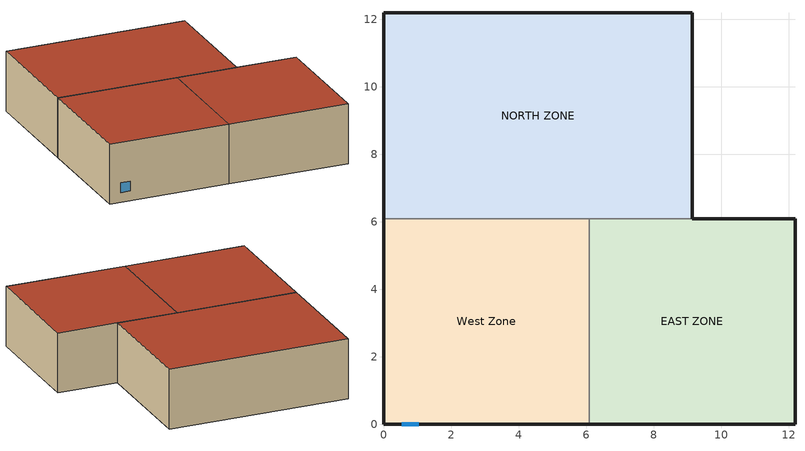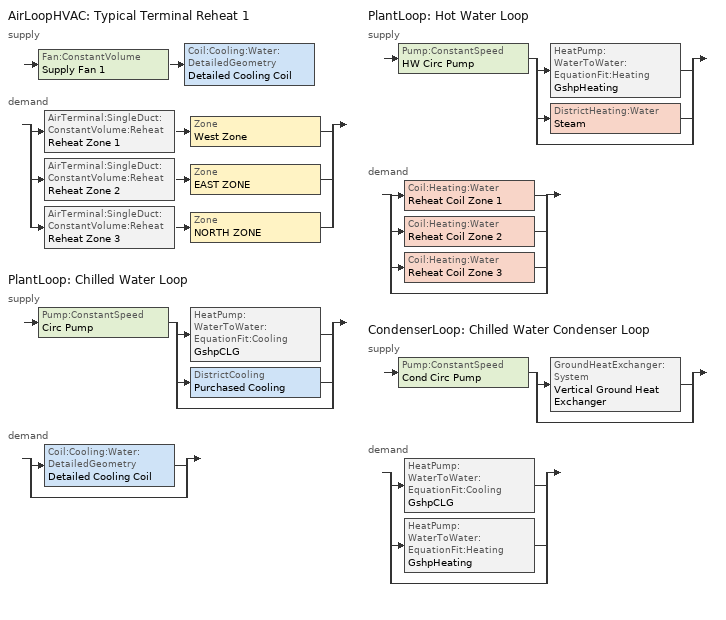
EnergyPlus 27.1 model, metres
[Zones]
West Zone
 floor adiabatic (FLOOR SLAB 8 IN): 0,0 0,6.1 6.1,6.1 6.1,0 z0
 wall outside (EXTWALL80): 0,6.1 0,0 6.1,0 z0:3.05
 wall to NORTH ZONE (PARTITION06): 6.1,6.1 0,6.1 z0:3.05
 wall to EAST ZONE (PARTITION06): 6.1,0 6.1,6.1 z0:3.05
 window (WIN-CON-LIGHT): 0.55,0 1.05,0 z0.5:1
 roof outside (ROOF34): 0,6.1 0,0 6.1,0 6.1,6.1 z3.05
EAST ZONE
 floor adiabatic (FLOOR SLAB 8 IN): 6.1,0 6.1,6.1 12.19,6.1 12.19,0 z0
 wall outside (EXTWALL80): 6.1,0 12.19,0 12.19,6.1 9.14,6.1 z0:3.05
 wall to NORTH ZONE (PARTITION06): 9.14,6.1 6.1,6.1 z0:3.05
 roof outside (ROOF34): 6.1,6.1 6.1,0 12.19,0 12.19,6.1 z3.05
NORTH ZONE
 floor adiabatic (FLOOR SLAB 8 IN): 0,6.1 0,12.19 9.14,12.19 9.14,6.1 z0
 wall outside (EXTWALL80): 9.14,6.1 9.14,12.19 0,12.19 0,6.1 z0:3.05
 roof outside (ROOF34): 0,12.19 0,6.1 9.14,6.1 9.14,12.19 z3.05
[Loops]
AirLoopHVAC 'Typical Terminal Reheat 1'
 supply: Fan:ConstantVolume 'Supply Fan 1' > Coil:Cooling:Water:DetailedGeometry 'Detailed Cooling Coil'
 demand: split
  | AirTerminal:SingleDuct:ConstantVolume:Reheat 'Reheat Zone 1' > Zone 'West Zone'
  | AirTerminal:SingleDuct:ConstantVolume:Reheat 'Reheat Zone 2' > Zone 'EAST ZONE'
  | AirTerminal:SingleDuct:ConstantVolume:Reheat 'Reheat Zone 3' > Zone 'NORTH ZONE'
PlantLoop 'Chilled Water Loop'
 supply: Pump:ConstantSpeed 'Circ Pump' > split
  | HeatPump:WaterToWater:EquationFit:Cooling 'GshpCLG'
  | DistrictCooling 'Purchased Cooling'
  | bypass
 demand: split
  | Coil:Cooling:Water:DetailedGeometry 'Detailed Cooling Coil'
  | bypass
PlantLoop 'Hot Water Loop'
 supply: Pump:ConstantSpeed 'HW Circ Pump' > split
  | HeatPump:WaterToWater:EquationFit:Heating 'GshpHeating'
  | DistrictHeating:Water 'Steam'
  | bypass
 demand: split
  | Coil:Heating:Water 'Reheat Coil Zone 1'
  | Coil:Heating:Water 'Reheat Coil Zone 2'
  | Coil:Heating:Water 'Reheat Coil Zone 3'
  | bypass
CondenserLoop 'Chilled Water Condenser Loop'
 supply: Pump:ConstantSpeed 'Cond Circ Pump' > split
  | GroundHeatExchanger:System 'Vertical Ground Heat Exchanger'
  | bypass
 demand: split
  | HeatPump:WaterToWater:EquationFit:Cooling 'GshpCLG'
  | HeatPump:WaterToWater:EquationFit:Heating 'GshpHeating'
  | bypass
[Building]
NONE: North Axis {deg}=0; Terrain=Suburbs; Loads Convergence Tolerance Value {W}=0.04; Temperature Convergence Tolerance Value {deltaC}=0.4; Solar Distribution=FullInteriorAndExterior; Maximum Number of Warmup Days=25; Minimum Number of Warmup Days=6
[Site:Location]
CHICAGO_IL_USA TMY2-94846: Latitude {deg}=41.78; Longitude {deg}=-87.75; Time Zone {hr}=-6; Elevation {m}=190
[SizingPeriod:DesignDay] Day of Month=21; Humidity Condition Type=Wetbulb; Barometric Pressure {Pa}=99063; Rain Indicator=No; Snow Indicator=No; Daylight Saving Time Indicator=No; Solar Model Indicator=ASHRAEClearSky
Name | Month | Day Type | Maximum Dry-Bulb Temperature {C} | Daily Dry-Bulb Temperature Range {deltaC} | Wetbulb or DewPoint at Maximum Dry-Bulb {C} | Wind Speed {m/s} | Wind Direction {deg} | Sky Clearness
CHICAGO_IL_USA Annual Heating 99% Design Conditions DB | 1 | WinterDesignDay | -17.3 | 0 | -17.3 | 4.9 | 270 | 0
CHICAGO_IL_USA Annual Cooling 1% Design Conditions DB/MCWB | 7 | SummerDesignDay | 31.5 | 10.7 | 23 | 5.3 | 230 | 1
[Site:GroundTemperature:Deep]
13.03, 13.03, 13.13, 13.3, 13.43, 13.52, 13.62, 13.77, 13.78, 13.55, 13.44, 13.2
[Site:GroundTemperature:Undisturbed:KusudaAchenbach]
Vertical Ground Heat Exchanger Ground Temps: 0.692626, 920, 2551.09, 13.375, 3.2, 8
[Material] Thermal Absorptance=0.9
Name | Roughness | Thickness {m} | Conductivity {W/m-K} | Density {kg/m3} | Specific Heat {J/kg-K} | Solar Absorptance | Visible Absorptance
A1 - 1 IN STUCCO | Smooth | 0.0253898 | 0.691831 | 1858.142 | 836.8 | 0.92 | 0.92
C4 - 4 IN COMMON BRICK | Rough | 0.101498 | 0.726422 | 1922.216 | 836.8 | 0.76 | 0.76
E1 - 3 / 4 IN PLASTER OR GYP BOARD | Smooth | 0.01905 | 0.726422 | 1601.846 | 836.8 | 0.92 | 0.92
C6 - 8 IN CLAY TILE | Smooth | 0.203302 | 0.570761 | 1121.292 | 836.8 | 0.82 | 0.82
C10 - 8 IN HW CONCRETE | MediumRough | 0.203302 | 1.729577 | 2242.585 | 836.8 | 0.65 | 0.65
E2 - 1 / 2 IN SLAG OR STONE | Rough | 0.0127102 | 1.435549 | 881.0155 | 1673.6 | 0.55 | 0.55
E3 - 3 / 8 IN FELT AND MEMBRANE | Rough | 0.00954024 | 0.190253 | 1121.292 | 1673.6 | 0.75 | 0.75
B5 - 1 IN DENSE INSULATION | VeryRough | 0.0253898 | 0.0432394 | 91.30524 | 836.8 | 0.5 | 0.5
C12 - 2 IN HW CONCRETE | MediumRough | 0.0509016 | 1.729577 | 2242.585 | 836.8 | 0.65 | 0.65
[WindowMaterial:Glazing]
WIN-LAY-GLASS-LIGHT: Optical Data Type=SpectralAverage; Thickness {m}=0.003; Solar Transmittance at Normal Incidence=0.9; Front Side Solar Reflectance at Normal Incidence=0.031; Back Side Solar Reflectance at Normal Incidence=0.031; Visible Transmittance at Normal Incidence=0.9; Front Side Visible Reflectance at Normal Incidence=0.05; Back Side Visible Reflectance at Normal Incidence=0.05; Infrared Transmittance at Normal Incidence=0; Front Side Infrared Hemispherical Emissivity=0.84; Back Side Infrared Hemispherical Emissivity=0.84; Conductivity {W/m-K}=0.9
[Construction]
EXTWALL80: A1 - 1 IN STUCCO, C4 - 4 IN COMMON BRICK, E1 - 3 / 4 IN PLASTER OR GYP BOARD
PARTITION06: E1 - 3 / 4 IN PLASTER OR GYP BOARD, C6 - 8 IN CLAY TILE, E1 - 3 / 4 IN PLASTER OR GYP BOARD
FLOOR SLAB 8 IN: C10 - 8 IN HW CONCRETE
ROOF34: E2 - 1 / 2 IN SLAG OR STONE, E3 - 3 / 8 IN FELT AND MEMBRANE, B5 - 1 IN DENSE INSULATION, C12 - 2 IN HW CONCRETE
WIN-CON-LIGHT: WIN-LAY-GLASS-LIGHT
[Zone] Type=1; Multiplier=1; Ceiling Height {m}=autocalculate; Volume {m3}=autocalculate
West Zone; EAST ZONE; NORTH ZONE
[Sizing:Zone] Zone Cooling Design Supply Air Temperature Input Method=SupplyAirTemperature; Zone Cooling Design Supply Air Temperature {C}=14; Zone Heating Design Supply Air Temperature Input Method=SupplyAirTemperature; Zone Heating Design Supply Air Temperature {C}=50; Zone Cooling Design Supply Air Humidity Ratio {kgWater/kgDryAir}=0.009; Zone Heating Design Supply Air Humidity Ratio {kgWater/kgDryAir}=0.009; Zone Heating Sizing Factor=0; Zone Cooling Sizing Factor=0; Cooling Design Air Flow Method=DesignDay; Cooling Design Air Flow Rate {m3/s}=0; Heating Design Air Flow Method=DesignDay; Heating Design Air Flow Rate {m3/s}=0; Account for Dedicated Outdoor Air System=No; Dedicated Outdoor Air System Control Strategy=NeutralSupplyAir; Dedicated Outdoor Air Low Setpoint Temperature for Design {C}=autosize; Dedicated Outdoor Air High Setpoint Temperature for Design {C}=autosize
Name | Design Specification Outdoor Air Object
West Zone | SZ DSOA West Zone
EAST ZONE | SZ DSOA EAST ZONE
NORTH ZONE | SZ DSOA NORTH ZONE
[DesignSpecification:OutdoorAir] Outdoor Air Method=flow/zone; Outdoor Air Flow per Person {m3/s-person}=0; Outdoor Air Flow per Zone Floor Area {m3/s-m2}=0; Outdoor Air Flow per Zone {m3/s}=0
SZ DSOA West Zone; SZ DSOA EAST ZONE; SZ DSOA NORTH ZONE
[People] Number of People Schedule=BLDG Sch   1; Number of People Calculation Method=people; Fraction Radiant=0.3; Activity Level Schedule=Activity Sch; Carbon Dioxide Generation Rate {m3/s-W}=3.82E-8; Mean Radiant Temperature Calculation Type=EnclosureAveraged; Work Efficiency Schedule=Work Eff Sch; Clothing Insulation Calculation Method=ClothingInsulationSchedule; Clothing Insulation Schedule=Clothing Sch; Air Velocity Schedule=Air Velo Sch; Thermal Comfort Model 1 Type=FANGER
Name | Zone or ZoneList or Space or SpaceList | Number of People
West Zone | West Zone | 2
EAST ZONE | EAST ZONE | 3
NORTH ZONE | NORTH ZONE | 4
[ElectricEquipment] Schedule=BLDG Sch   2; Design Level Calculation Method=EquipmentLevel; Fraction Latent=0; Fraction Radiant=0.3; Fraction Lost=0
Name | Zone or ZoneList or Space or SpaceList | Design Level {W}
West Zone ElecEq 1 | West Zone | 2928.751
EAST ZONE ElecEq 1 | EAST ZONE | 1464.375
NORTH ZONE ElecEq 1 | NORTH ZONE | 2928.751
[Lights] Schedule=BLDG Sch   3; Design Level Calculation Method=LightingLevel; Return Air Fraction=0; Fraction Radiant=0.2; Fraction Visible=0.2; Fraction Replaceable=0
Name | Zone or ZoneList or Space or SpaceList | Lighting Level {W}
EAST ZONE Lights 1 | EAST ZONE | 464.375
NORTH ZONE Lights 1 | NORTH ZONE | 878.6252
[AirLoopHVAC]
Typical Terminal Reheat 1: Design Supply Air Flow Rate {m3/s}=autosize
[Sizing:System]
Typical Terminal Reheat 1: Type of Load to Size On=sensible; Design Outdoor Air Flow Rate {m3/s}=autosize; Central Heating Maximum System Air Flow Ratio=0.3; Preheat Design Temperature {C}=7; Preheat Design Humidity Ratio {kgWater/kgDryAir}=0.008; Precool Design Temperature {C}=11; Precool Design Humidity Ratio {kgWater/kgDryAir}=0.008; Central Cooling Design Supply Air Temperature {C}=12.8; Central Heating Design Supply Air Temperature {C}=16.7; Type of Zone Sum to Use=noncoincident; 100% Outdoor Air in Cooling=no; 100% Outdoor Air in Heating=no; Central Cooling Design Supply Air Humidity Ratio {kgWater/kgDryAir}=0.008; Central Heating Design Supply Air Humidity Ratio {kgWater/kgDryAir}=0.008; Cooling Supply Air Flow Rate Method=DesignDay; Cooling Supply Air Flow Rate {m3/s}=0; Heating Supply Air Flow Rate Method=DesignDay; Heating Supply Air Flow Rate {m3/s}=0; Zone Maximum Outdoor Air Fraction=1; Cooling Design Capacity Method=CoolingDesignCapacity; Cooling Design Capacity {W}=autosize; Heating Design Capacity Method=HeatingDesignCapacity; Heating Design Capacity {W}=autosize; Central Cooling Capacity Control Method=VAV
[AvailabilityManager:Scheduled]
Reheat System 1 Avail: Schedule=FanAndCoilAvailSched
[PlantLoop] Fluid Type=Water; Maximum Loop Flow Rate {m3/s}=autosize; Minimum Loop Flow Rate {m3/s}=0; Load Distribution Scheme=Optimal; Plant Loop Demand Calculation Scheme=SingleSetpoint; Common Pipe Simulation=None; Pressure Simulation Type=None; Loop Circulation Time {minutes}=2
Name | Plant Equipment Operation Scheme | Maximum Loop Temperature {C} | Minimum Loop Temperature {C} | Plant Loop Volume {m3}
Chilled Water Loop | CW Loop Operation | 98 | 1 | autocalculate
Hot Water Loop | Hot Loop Operation | 100 | 10 | 0.3
[Sizing:Plant] Loop Design Temperature Difference {deltaC}=8
Name | Loop Type | Design Loop Exit Temperature {C}
Chilled Water Loop | cooling | 6.67
Hot Water Loop | Heating | 55
[SetpointManager:Scheduled] Control Variable=Temperature
Name | Schedule | Setpoint Node or NodeList
Chilled Water Loop Setpoint Manager | CW Loop Temp Schedule | Chilled Water Loop Setpoint Node List
Hot Water Loop Setpoint Manager | HW Loop Temp Schedule | Hot Water Loop Setpoint Node List
Supply Air Temp Manager | Seasonal Reset Supply Air Temp Sch | Supply Air Temp Nodes
[PlantEquipmentOperationSchemes]
Name | Control Scheme 1 | Control Scheme 1 Schedule | Control Scheme 2 | Control Scheme 2 Schedule
CW Loop Operation | Summer Cooling Operation | Summer On | Winter Cooling Operation | Winter On
Hot Loop Operation | Winter Heating Operation | winter on | Summer Heating Operation | summer on
[PlantEquipmentOperation:CoolingLoad] Load Range 1 Lower Limit {W}=0
Name | Load Range 1 Upper Limit {W} | Range 1 Equipment List
Summer Cooling Operation | 500000 | GSHP and Purchased Cooling
Winter Cooling Operation | 900000 | Purchased Cooling Only
[PlantEquipmentList]
GSHP and Purchased Cooling: GshpCLG, Purchased Cooling
Purchased Cooling Only: Purchased Cooling
Purchased Heating Plant: Steam
GSHP plant: GshpHeating, Steam
[DistrictCooling]
Purchased Cooling: Nominal Capacity {W}=autosize
[HeatPump:WaterToWater:EquationFit:Cooling]
GshpCLG: Reference Load Side Flow Rate {m3/s}=autosize; Reference Source Side Flow Rate {m3/s}=autosize; Reference Cooling Capacity {W}=autosize; Reference Cooling Power Consumption {W}=autosize; Cooling Capacity Curve=CoolCapCurve; Cooling Compressor Power Curve=CoolPowCurve; Reference Coefficient of Performance {W/W}=8; Sizing Factor=1; Companion Heating Heat Pump=GshpHeating
[Pump:ConstantSpeed] Design Pump Head {Pa}=5000; Motor Efficiency=0.87; Fraction of Motor Inefficiencies to Fluid Stream=0; Pump Control Type=CONTINUOUS
Name | Design Flow Rate {m3/s} | Design Power Consumption {W}
Circ Pump; HW Circ Pump | autosize | autosize
Cond Circ Pump | 0.0033 | 25
[DistrictHeating:Water]
Steam: Nominal Capacity {W}=autosize
[PlantEquipmentOperation:HeatingLoad] Load Range 1 Lower Limit {W}=0
Name | Load Range 1 Upper Limit {W} | Range 1 Equipment List | Load Range 2 Lower Limit {W} | Load Range 2 Upper Limit {W} | Range 2 Equipment List
Summer Heating Operation | 1000000 | Purchased Heating Plant
Winter Heating Operation | 45000 | GSHP plant | 45000 | 1000000 | Purchased Heating Plant
[HeatPump:WaterToWater:EquationFit:Heating]
GshpHeating: Reference Load Side Flow Rate {m3/s}=autosize; Reference Source Side Flow Rate {m3/s}=autosize; Reference Heating Capacity {W}=autosize; Reference Heating Power Consumption {W}=autosize; Heating Capacity Curve=HeatCapCurve; Heating Compressor Power Curve=HeatPowCurve; Reference Coefficient of Performance {W/W}=7.5; Sizing Factor=1; Companion Cooling Heat Pump=GshpCLG
[CondenserLoop]
Chilled Water Condenser Loop: Fluid Type=Water; Condenser Equipment Operation Scheme=Tower Loop Operation; Maximum Loop Temperature {C}=80; Minimum Loop Temperature {C}=10; Maximum Loop Flow Rate {m3/s}=0.0033; Minimum Loop Flow Rate {m3/s}=0; Condenser Loop Volume {m3}=5; Load Distribution Scheme=SequentialLoad; Pressure Simulation Type=None; Loop Circulation Time {minutes}=2
[SetpointManager:FollowGroundTemperature]
MyCondenserControl: Control Variable=Temperature; Offset Temperature Difference {deltaC}=0; Maximum Setpoint Temperature {C}=80; Minimum Setpoint Temperature {C}=10; Setpoint Node or NodeList=Condenser Supply Outlet Node
[CondenserEquipmentOperationSchemes]
Tower Loop Operation: Control Scheme 1=Year Round Tower Operation; Control Scheme 1 Schedule=ON
[PlantEquipmentOperation:Uncontrolled]
Year Round Tower Operation: Equipment List=All Towers
[CondenserEquipmentList]
All Towers: Vertical Ground Heat Exchanger
[GroundHeatExchanger:System]
Vertical Ground Heat Exchanger: Design Flow Rate {m3/s}=0.0033; Undisturbed Ground Temperature Model Type=Site:GroundTemperature:Undisturbed:KusudaAchenbach; Undisturbed Ground Temperature Model=Vertical Ground Heat Exchanger Ground Temps; Ground Thermal Conductivity {W/m-K}=0.692626; Ground Thermal Heat Capacity {J/m3-K}=2.347e+06; GHE:Vertical:ResponseFactors Object=Vertical Ground Heat Exchanger g-functions
[GroundHeatExchanger:Vertical:Properties]
Vertical Ground Heat Exchanger Props: Depth of Top of Borehole {m}=1; Borehole Length {m}=76.2; Borehole Diameter {m}=0.127016; Grout Thermal Conductivity {W/m-K}=0.692626; Grout Thermal Heat Capacity {J/m3-K}=3.90E+06; Pipe Thermal Conductivity {W/m-K}=0.391312; Pipe Thermal Heat Capacity {J/m3-K}=1.542e+06; Pipe Outer Diameter {m}=0.0266667; Pipe Thickness {m}=0.00241285; U-Tube Distance {m}=0.051225
[GroundHeatExchanger:ResponseFactors]
Vertical Ground Heat Exchanger g-functions: GHE:Vertical:Properties Object=Vertical Ground Heat Exchanger Props; Number of Boreholes=120; G-Function Reference Ratio=0.0005; g-Function Ln(T/Ts) Value 1=-15.2996; g-Function g Value 1=-0.348322; g-Function Ln(T/Ts) Value 2=-14.201; g-Function g Value 2=0.022208; g-Function Ln(T/Ts) Value 3=-13.2202; g-Function g Value 3=0.412345; g-Function Ln(T/Ts) Value 4=-12.2086; g-Function g Value 4=0.867498; g-Function Ln(T/Ts) Value 5=-11.1888; g-Function g Value 5=1.357839; g-Function Ln(T/Ts) Value 6=-10.1816; g-Function g Value 6=1.852024; g-Function Ln(T/Ts) Value 7=-9.1815; g-Function g Value 7=2.345656; g-Function Ln(T/Ts) Value 8=-8.6809; g-Function g Value 8=2.593958; g-Function Ln(T/Ts) Value 9=-8.5; g-Function g Value 9=2.679; g-Function Ln(T/Ts) Value 10=-7.8; g-Function g Value 10=3.023; g-Function Ln(T/Ts) Value 11=-7.2; g-Function g Value 11=3.32; g-Function Ln(T/Ts) Value 12=-6.5; g-Function g Value 12=3.681; g-Function Ln(T/Ts) Value 13=-5.9; g-Function g Value 13=4.071; g-Function Ln(T/Ts) Value 14=-5.2; g-Function g Value 14=4.828; g-Function Ln(T/Ts) Value 15=-4.5; g-Function g Value 15=6.253; g-Function Ln(T/Ts) Value 16=-3.963; g-Function g Value 16=7.894; g-Function Ln(T/Ts) Value 17=-3.27; g-Function g Value 17=11.82; g-Function Ln(T/Ts) Value 18=-2.864; g-Function g Value 18=15.117; g-Function Ln(T/Ts) Value 19=-2.577; g-Function g Value 19=18.006; g-Function Ln(T/Ts) Value 20=-2.171; g-Function g Value 20=22.887; g-Function Ln(T/Ts) Value 21=-1.884; g-Function g Value 21=26.924; g-Function Ln(T/Ts) Value 22=-1.191; g-Function g Value 22=38.004; g-Function Ln(T/Ts) Value 23=-0.497; g-Function g Value 23=49.919; g-Function Ln(T/Ts) Value 24=-0.274; g-Function g Value 24=53.407; g-Function Ln(T/Ts) Value 25=-0.051; g-Function g Value 25=56.632; g-Function Ln(T/Ts) Value 26=0.196; g-Function g Value 26=59.825; g-Function Ln(T/Ts) Value 27=0.419; g-Function g Value 27=62.349; g-Function Ln(T/Ts) Value 28=0.642; g-Function g Value 28=64.524; g-Function Ln(T/Ts) Value 29=0.873; g-Function g Value 29=66.412; g-Function Ln(T/Ts) Value 30=1.112; g-Function g Value 30=67.993; g-Function Ln(T/Ts) Value 31=1.335; g-Function g Value 31=69.162; g-Function Ln(T/Ts) Value 32=1.679; g-Function g Value 32=70.476; g-Function Ln(T/Ts) Value 33=2.028; g-Function g Value 33=71.361; g-Function Ln(T/Ts) Value 34=2.275; g-Function g Value 34=71.79; g-Function Ln(T/Ts) Value 35=3.003; g-Function g Value 35=72.511
[ZoneControl:Thermostat] Control Type Schedule=Dual Zone Control Type Sched; Control 1=Dual setpoints
Name | Zone or ZoneList
Zone 1 Thermostat | West Zone
Zone 2 Thermostat | EAST ZONE
Zone 3 Thermostat | NORTH ZONE
[ThermostatSetpoint:DualSetpoint]
Dual setpoints: Heating Setpoint Temperature Schedule=Heating Setpoints; Cooling Setpoint Temperature Schedule=Cooling Setpoints
[Zone equipment]
West Zone: Reheat Zone 1
EAST ZONE: Reheat Zone 2
NORTH ZONE: Reheat Zone 3
[Fan:ConstantVolume]
Supply Fan 1: Availability Schedule=on; Fan Total Efficiency=0.7; Pressure Rise {Pa}=600; Maximum Flow Rate {m3/s}=autosize; Motor Efficiency=0.9; Motor In Airstream Fraction=1
[Coil:Cooling:Water:DetailedGeometry]
Detailed Cooling Coil: Availability Schedule=on; Maximum Water Flow Rate {m3/s}=AUTOSIZE; Tube Outside Surface Area {m2}=AUTOSIZE; Total Tube Inside Area {m2}=AUTOSIZE; Fin Surface Area {m2}=AUTOSIZE; Minimum Airflow Area {m2}=AUTOSIZE; Coil Depth {m}=AUTOSIZE; Fin Diameter {m}=AUTOSIZE; Fin Thickness {m}=0.0015; Tube Inside Diameter {m}=0.01445; Tube Outside Diameter {m}=0.0159; Tube Thermal Conductivity {W/m-K}=386; Fin Thermal Conductivity {W/m-K}=204; Fin Spacing {m}=0.0018; Tube Depth Spacing {m}=0.026; Number of Tube Rows=6; Number of Tubes per Row=AUTOSIZE
[AirTerminal:SingleDuct:ConstantVolume:Reheat] Availability Schedule=on; Maximum Air Flow Rate {m3/s}=autosize; Maximum Hot Water or Steam Flow Rate {m3/s}=autosize; Minimum Hot Water or Steam Flow Rate {m3/s}=0; Convergence Tolerance=0.001
Name | Reheat Coil
Reheat Zone 1 | Reheat Coil Zone 1
Reheat Zone 2 | Reheat Coil Zone 2
Reheat Zone 3 | Reheat Coil Zone 3
[Coil:Heating:Water] Availability Schedule=on; U-Factor Times Area Value {W/K}=autosize; Maximum Water Flow Rate {m3/s}=autosize; Performance Input Method=UFactorTimesAreaAndDesignWaterFlowRate; Rated Inlet Water Temperature {C}=82.2; Rated Inlet Air Temperature {C}=16.6; Rated Outlet Water Temperature {C}=71.1; Rated Outlet Air Temperature {C}=32.2
Name | Rated Capacity {W}
Reheat Coil Zone 1; Reheat Coil Zone 3
Reheat Coil Zone 2 | autosize
[Controller:WaterCoil]
Main Cooling Coil Controller: Control Variable=Temperature; Action=Reverse; Actuator Variable=FLOW; Controller Convergence Tolerance {deltaC}=0.001; Maximum Actuated Flow {m3/s}=0.0033; Minimum Actuated Flow {m3/s}=0
[Schedule:Compact]
Activity Sch: Through: 12/31, For: AllDays, Until: 24:00, 131.8
Work Eff Sch: Through: 12/31, For: AllDays, Until: 24:00, 0
Clothing Sch; ON: Through: 12/31, For: AllDays, Until: 24:00, 1
Air Velo Sch: Through: 12/31, For: AllDays, Until: 24:00, 0.137
BLDG Sch   1: Through: 12/31, For: Weekday, Until: 6:00, 0, Until: 7:00, 0.1, Until: 8:00, 0.5, Until: 12:00, 1, Until: 13:00, 0.5, Until: 16:00, 1, Until: 17:00, 0.5, Until: 18:00, 0.1, Until: 24:00, 0, For: AllOtherDays, Until: 24:00, 0.1
BLDG Sch   2: Through: 12/31, For: Weekday, Until: 08:00, 0.1, Until: 18:00, 1, Until: 24:00, 0.1, For: AllOtherDays, Until: 24:00, 0.1
BLDG Sch   3: Through: 12/31, For: Weekday, Until: 06:00, 0.05, Until: 07:00, 0.2, Until: 17:00, 1, Until: 18:00, 0.5, Until: 24:00, 0.05, For: AllOtherDays, Until: 24:00, 0.05
summer on: Through: 4/30, For: AllDays, Until: 24:00, 0, Through: 9/30, For: AllDays, Until: 24:00, 1, Through: 12/31, For: AllDays, Until: 24:00, 0
winter on: Through: 4/30, For: AllDays, Until: 24:00, 1, Through: 9/30, For: AllDays, Until: 24:00, 0, Through: 12/31, For: AllDays, Until: 24:00, 1
SEASONAL RESET SUPPLY AIR TEMP SCH: Through: 3/31, For: AllDays, Until: 24:00, 16, Through: 9/30, For: AllDays, Until: 24:00, 13, Through: 12/31, For: AllDays, Until: 24:00, 16
CW Loop Temp Schedule: Through: 12/31, For: AllDays, Until: 24:00, 6.67
HW Loop Temp Schedule: Through: 12/31, For: AllDays, Until: 24:00, 45
FanAndCoilAvailSched: Through: 3/31, For: AllDays, Until: 24:00, 1, Through: 9/30, For: Weekday Weekend, Until: 07:00, 0, Until: 17:00, 1, Until: 24:00, 0, For: AllOtherDays, Until: 24:00, 0, Through: 12/31, For: AllDays, Until: 24:00, 1
HEATING SETPOINTS: Through: 12/31, For: Weekdays weekends holiday, Until: 8:00, 15, Until: 18:00, 20, Until: 24:00, 15, For: SummerDesignDay, Until: 24:00, 20, For: WinterDesignDay, Until: 24:00, 20, For: CustomDay1 CustomDay2, Until: 8:00, 15, Until: 18:00, 20, Until: 24:00, 15
COOLING SETPOINTS: Through: 12/31, For: Weekdays weekends holiday, Until: 8:00, 30, Until: 18:00, 24, Until: 24:00, 30, For: SummerDesignDay, Until: 24:00, 20, For: WinterDesignDay, Until: 24:00, 20, For: CustomDay1 CustomDay2, Until: 8:00, 30, Until: 18:00, 24, Until: 24:00, 30
DUAL ZONE CONTROL TYPE SCHED: Through: 12/31, For: AllDays, Until: 24:00, 4
[Curve:QuadLinear] Minimum Value of w=-100; Maximum Value of w=100; Minimum Value of x=-100; Maximum Value of x=100; Minimum Value of y=0; Maximum Value of y=100; Minimum Value of z=0; Maximum Value of z=100; Minimum Curve Output=0; Maximum Curve Output=38
Name | Coefficient1 Constant | Coefficient2 w | Coefficient3 x | Coefficient4 y | Coefficient5 z
CoolCapCurve | -1.52031 | 3.46626 | -1.32268 | 0.0939568 | 0.0389755
CoolPowCurve | -8.59564 | 0.962651 | 8.69489 | 0.0250167 | -0.201327
HeatCapCurve | -3.33491 | -0.514519 | 4.51593 | 0.0179711 | 0.155798
HeatPowCurve | -8.93122 | 8.57036 | 1.29661 | -0.216292 | 0.0338624
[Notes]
GSHPSimple-GLHE.idf
Basic File Description:
HeatPump:WatertoWater:EquationFit Cooling & Heating and GLHE
Condenser Loop Served by GROUND LOOP HEAT EXCHANGER
heat gains due to light equipment and occupation increased
Basic file description: Basic test of the HeatPump:WatertoWaterSimple Cooling & Heating
Run:      Two periods in Jan and July.
Building: Fictional 3 zone building with interzone partitions connecting all zones together.
No ground contact (all floors are "partitions").  Roofs exposed to outdoor environment.
There is one single pane window.
Internal: People, equipment, and lighting all at approximately "normal" levels and schedules.
System:   3 zone terminal reheat system using a single air loop.  Controlled about like the old
BLAST "NWS2" control profile.  Heating up to 21 C during occupied hours, 18 C otherwise.
Cooling to 24 C while occupied, 30 C otherwise.  Fans and coils scheduled to be unavailable
during unoccupied hours.  Cooling coil off all winter.  Reheat coil on all year.
System configuration is very basic--air loop has a fan and cooling coil, each zone leg has
nothing more than a reheat coil.
Plant:    Heating loop served by water-to-water heat pump (heating).  Cooling loop served by
a second water-to-water heat pump (cooling). Both heatpumps are on the same condenser
loop. Heat rejection/extraction from the environment is via a ground loop heat exchanger
system.  Priority based controls determine which piece of equipment
tries to meet the load.
SolDis=FullInteriorAndExterior, Aniso, Detailed Interior and Exterior Convection
CHICAGO_IL_USA Annual Heating 99% Design Conditions DB, MaxDB= -17.3°C
CHICAGO_IL_USA Annual Cooling 1% Design Conditions, MaxDB=  31.5°C MCWB=  23.0°C
